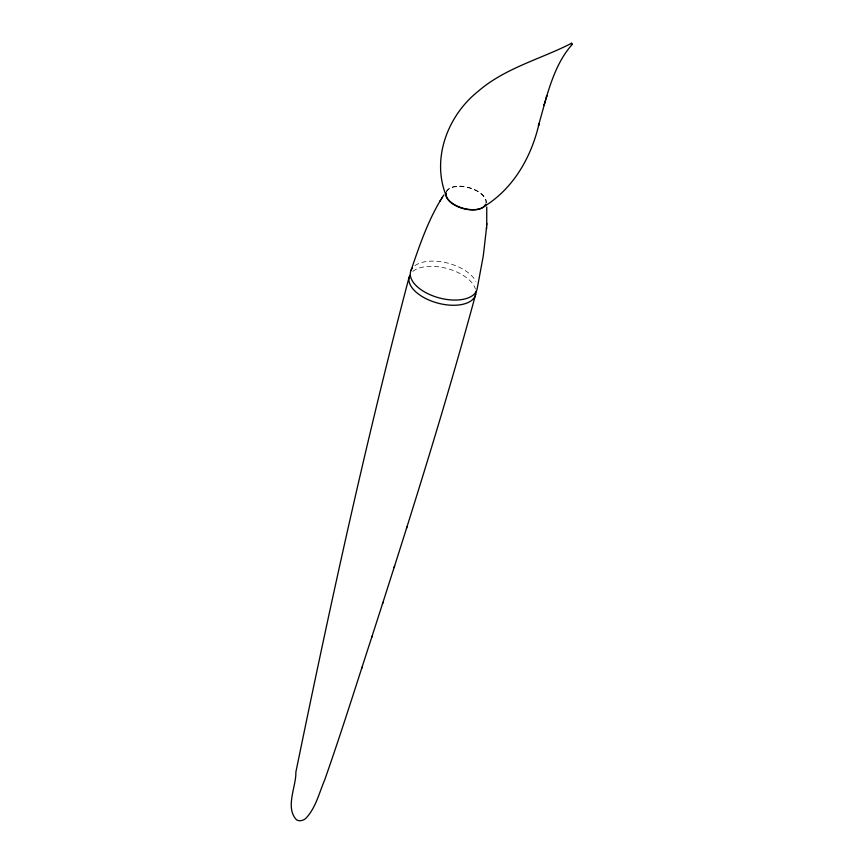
<?xml version="1.0" encoding="UTF-8"?>
<svg xmlns="http://www.w3.org/2000/svg" width="864" height="864" viewBox="0 0 864 864"><rect width="100%" height="100%" fill="white"/><g stroke="black" fill="none" stroke-linecap="round" stroke-linejoin="round"><path stroke-width="0.65" stroke-dasharray="4.32 3.24" d="M446.461 191.484A20.693 10.746 15.7 0 1 469.325 187.672A20.693 10.746 15.7 0 1 486.108 203.018M414.925 265.669A34.387 17.917 15.1 0 1 447.779 263.11A34.387 17.917 15.1 0 1 475.87 281.416M412.808 271.436A34.387 17.917 15.1 0 1 447.833 268.704A34.387 17.917 15.1 0 1 475.459 289.148M446.332 191.884A20.693 10.778 15.1 0 1 469.271 187.888A20.693 10.778 15.1 0 1 486.065 203.116"/><path stroke-width="1.3" d="M486.713 225.169L486.767 206.982M412.398 268.078A34.387 17.917 15.1 0 0 436.18 297.022A34.387 17.917 15.1 0 0 477.155 288.803L483.3 255.766L486.594 227.092M486.475 229.014L486.832 223.301M571.32 43.232C571.417 44.766 573.167 44.442 571.59 43.265C540.68 59.13 505.019 67.964 478.105 91.357C447.8 115.409 431.158 158.674 446.202 195.75M409.007 277.571C365.828 441.126 329.875 606.517 295.855 772.189C296.352 786.186 284.807 807.743 296.536 819.817C299.387 821.632 302.951 820.627 305.489 818.683C315.684 808.348 318.978 793.282 324.562 780.3C341.356 732.586 356.411 684.266 372.092 636.174M544.471 103.864L544.05 105.311L546.847 95.602L538.423 125.809L539.017 123.844C531.382 156.956 513.454 188.665 483.829 206.69M475.751 294.008C450.9 385.873 422.971 476.885 394.092 567.562M546.502 96.822C552.226 78.03 559.17 58.849 572.281 44.399M361.627 668.617L362.07 667.202M406.458 528.476L407.052 526.619M382.45 603.99L394.643 565.823M371.606 637.686L382.968 602.359M411.124 270.13C419.299 246.089 427.583 221.746 440.726 199.886M441.472 198.688L443.945 194.875M439.819 201.344L442.346 197.284M485.687 204.358A20.693 10.746 15.7 0 1 462.812 208.17A20.693 10.746 15.7 0 1 446.029 192.823M475.891 291.632A34.387 17.917 15.1 0 1 439.106 303.448A34.387 17.917 15.1 0 1 409.72 275.335M485.644 204.466A20.693 10.778 15.1 0 1 462.715 208.451A20.693 10.778 15.1 0 1 445.91 193.223"/></g></svg>
